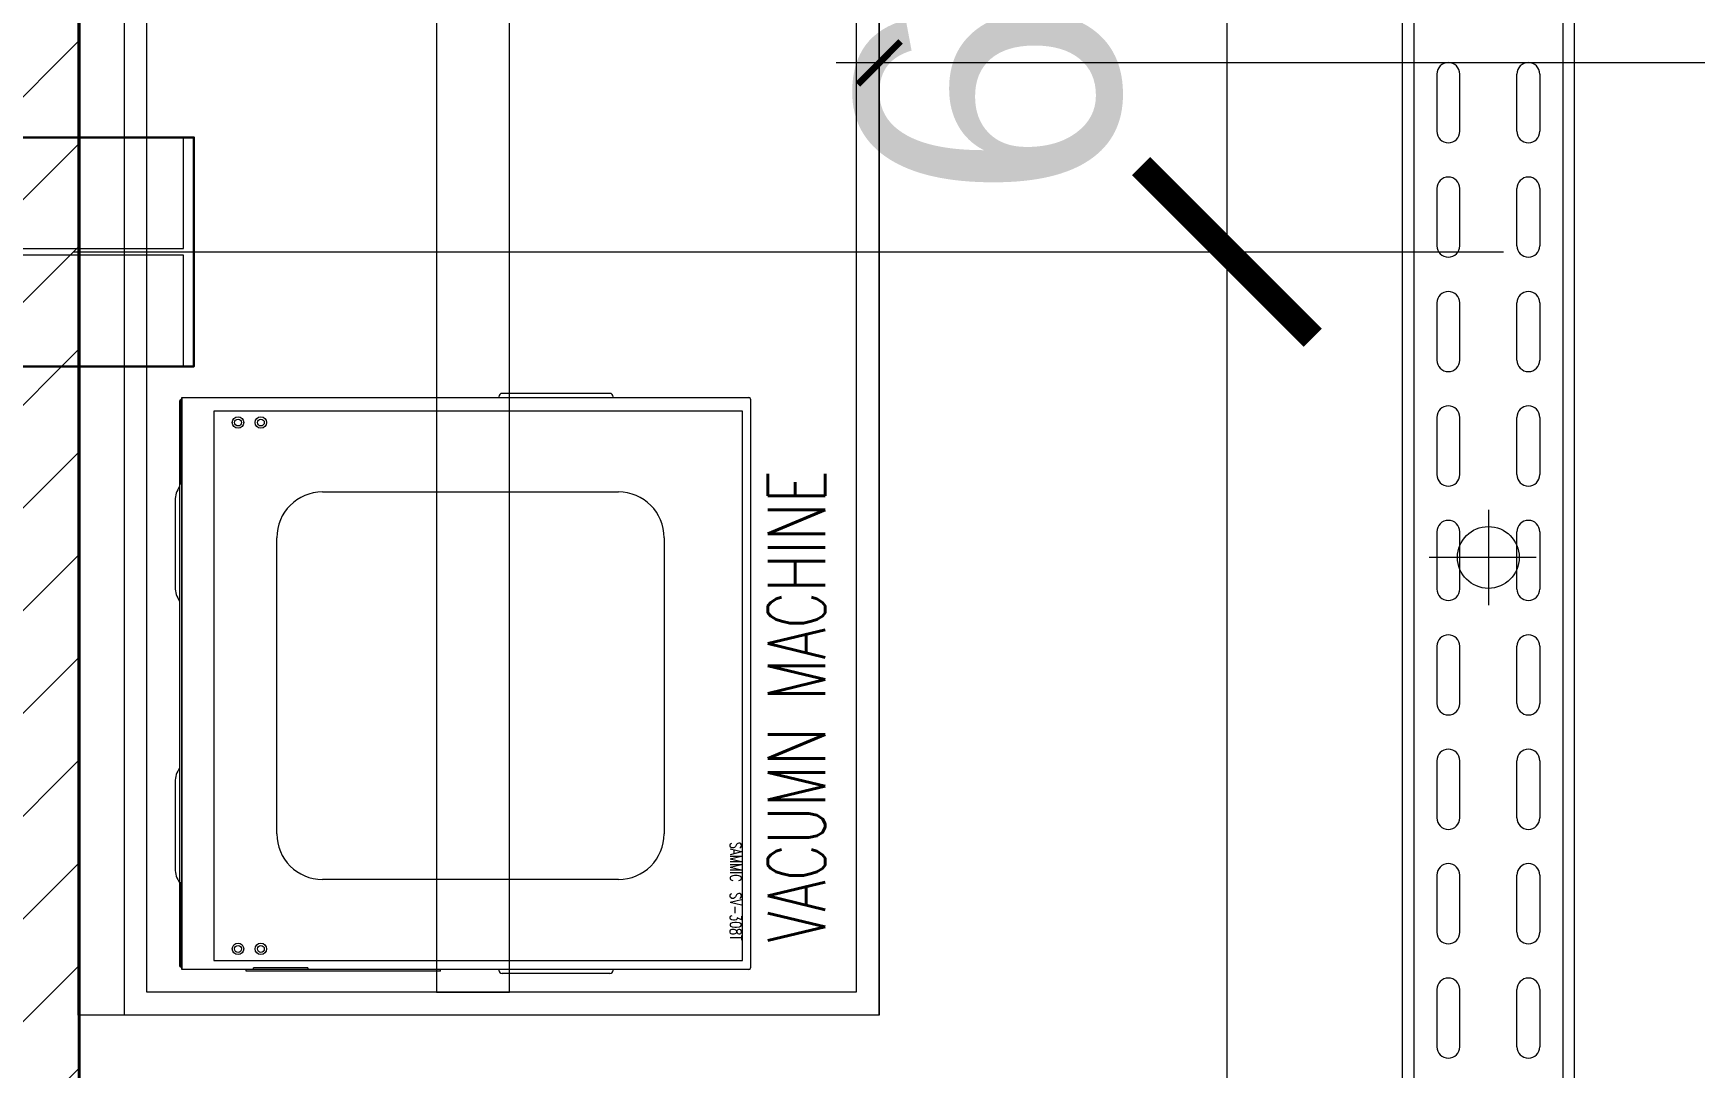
# Model space of a CAD drawing. Header units: millimetres. Extents: x 886808 to 1650903, y -1008069 to 230892.
# Drawn here: x 935148 to 936600, y -348112 to -347208 of the extents above; entities that cross this region are included whole.
import ezdxf

# ---------------------------------------------------------------- set-up
doc = ezdxf.new("R2010")
doc.units = ezdxf.units.MM
doc.linetypes.add('CENTER', pattern=[2, 1.25, -0.25, 0.25, -0.25])
doc.layers.get('0').update_dxf_attribs({"lineweight": 0})
for name, color, linetype, lineweight in [('01- NET TUONG- 242', 242, 'Continuous', 40), ('8l NET TO', 8, 'Continuous', 9), ('A-GLAZ-CURT', 52, 'Continuous', 5), ('A-Wall', 113, 'Continuous', 30), ('A_Dim', 8, 'Continuous', 5), ('DS_Dim', 8, 'Continuous', 0), ('HACTH', 8, 'Continuous', 0), ('hatch', 250, 'Continuous', 0), ('I-FURN', 252, 'Continuous', 5)]:
    doc.layers.add(name, color=color, linetype=linetype, lineweight=lineweight)
doc.styles.add('MtXpl_simplex8_shx', font='simplex8.shx')
doc.styles.add('TIÊU ĐỀ', font='arial.ttf', dxfattribs={"height": 230})
doc.dimstyles.new('1-100', dxfattribs={"dimtxt": 230, "dimasz": 150, "dimexe": 150, "dimexo": 300, "dimgap": 90, "dimtad": 1, "dimdec": 0, "dimrnd": 5, "dimzin": 0, "dimtxsty": 'TIÊU ĐỀ', "dimblk": 'ARCHTICK', "dimcen": 100, "dimdle": 120, "dimclrd": 256, "dimclre": 256, "dimclrt": 2, "dimadec": 0, "dimazin": 0, "dimtfac": 1, "dimtdec": 0, "dimtix": 1, "dimtmove": 1, "dimatfit": 3, "dimldrblk": 'OPEN30', "dimfxl": 900, "dimtolj": 1, "dimtzin": 0, "dimlwd": 13, "dimlwe": 13, "dimarcsym": 1})

# ---------------------------------------------------------------- blocks, each defined once
blk = doc.blocks.new('TRUC KHU BEP')
at = {"layer": '8l NET TO', "color": 251, "linetype": 'CENTER', "ltscale": 1000, "true_color": 0x636466, "transparency": 33554636}
blk.add_line((-5735.2, 32100), (13215, 32100), dxfattribs=at)
blk = doc.blocks.new('TUONG BEP TG 1')
at = {"layer": 'HACTH', "transparency": 33554636}
h = blk.add_hatch(dxfattribs=at)
h.set_pattern_fill('ANSI31', color=256, scale=20)
h.set_pattern_definition([(45, (-934918.59, 379499.195), (-44.9012806, 44.9012806), [])])
h.paths.add_polyline_path([(70, 29807.8), (70, 31607.8), (-2430, 31607.8), (-2430, 31445.3), (-2630, 31445.3), (-2630, 31807.8), (70, 31807.8), (70, 29607.8), (-2630, 29607.8), (-2630, 29944.8), (-2430, 29944.8), (-2430, 29807.8)])
h.paths.add_polyline_path([(70, 32725), (269.7, 32725), (269.7, 29200), (70, 29200)])
at = {"layer": '01- NET TUONG- 242', "transparency": 33554636}
blk.add_lwpolyline([(70, 32725), (269.7, 32725), (269.7, 29200), (70, 29200)], close=True, dxfattribs=at)
blk = doc.blocks.new('A$C26DD556D')
at = {"layer": 'hatch', "transparency": 33554636}
for p, q in [((2078.5, 22119.3), (2078.5, 23619.3)), ((2078.5, 22119.3), (2078.5, 23619.3)), ((2078.5, 22119.3), (2078.5, 23619.3)), ((2118.5, 23619.3), (2118.5, 22119.3)), ((2778.5, 22119.3), (2778.5, 23619.3)), ((2778.5, 23619.3), (2778.5, 22119.3)), ((2138.5, 22139.3), (2138.5, 23599.3)), ((2391.5, 23599.3), (2391.5, 22139.3)), ((2455.5, 22139.3), (2455.5, 23599.3)), ((2758.5, 23599.3), (2758.5, 22139.3)), ((3236, 21819.3), (3236, 23219.3)), ((3246, 21829.3), (3246, 23209.3)), ((3376, 23209.3), (3376, 21829.3)), ((3386, 23219.3), (3386, 21819.3)), ((2778.5, 22981.8), (2778.5, 22914)), ((3698.5, 22951.5), (2741, 22951.5)), ((3266, 22941.7), (3266, 22891.7)), ((3286, 22891.7), (3286, 22941.7)), ((3336, 22891.7), (3336, 22941.7)), ((3356, 22941.7), (3356, 22891.7)), ((3266, 22841.7), (3266, 22791.7)), ((3286, 22791.7), (3286, 22841.7)), ((3336, 22791.7), (3336, 22841.7)), ((3356, 22841.7), (3356, 22791.7)), ((3266, 22741.7), (3266, 22691.7)), ((3286, 22691.7), (3286, 22741.7)), ((3336, 22691.7), (3336, 22741.7)), ((3356, 22741.7), (3356, 22691.7)), ((2167.1, 22655.9), (2167.1, 22583.2)), ((2167.9, 22655.9), (2167.9, 22583.2)), ((2169.1, 22657.2), (2168.4, 22657.2)), ((2169.1, 22656.4), (2168.4, 22656.4)), ((2169.1, 22159.2), (2169.1, 22659.2)), ((2169.1, 22659.2), (2664.6, 22659.2)), ((2169.1, 22659.2), (2169.1, 22657.7)), ((2169.1, 22659.2), (2664.6, 22659.2)), ((2169.1, 22657.7), (2169.1, 22160.7)), ((2446.1, 22659.7), (2446.1, 22659.2)), ((2543.1, 22662.7), (2449.1, 22662.7)), ((2546.1, 22659.2), (2546.1, 22659.7)), ((2664.6, 22659.2), (2665.6, 22658.8)), ((2665.6, 22658.8), (2666.1, 22657.7)), ((2666.1, 22657.7), (2666.1, 22160.7)), ((2666.1, 22657.7), (2666.1, 22160.7)), ((2167.9, 22653.2), (2169.1, 22653.2)), ((2659.1, 22647.2), (2197.1, 22647.2)), ((2197.1, 22647.2), (2197.1, 22167.2)), ((2659.1, 22167.2), (2659.1, 22647.2)), ((3266, 22641.7), (3266, 22591.7)), ((3286, 22591.7), (3286, 22641.7)), ((3336, 22591.7), (3336, 22641.7)), ((3356, 22641.7), (3356, 22591.7)), ((2169.1, 22583.2), (2167.1, 22583.2)), ((2167.1, 22583.2), (2167.1, 22409.2)), ((2163.1, 22569.2), (2163.1, 22493.2)), ((2292, 22576.5), (2550.6, 22576.5)), ((3311, 22561), (3311, 22477.6)), ((3266, 22541.7), (3266, 22491.7)), ((3286, 22491.7), (3286, 22541.7)), ((3336, 22491.7), (3336, 22541.7)), ((3356, 22541.7), (3356, 22491.7)), ((2252, 22277.9), (2252, 22536.5)), ((2590.6, 22536.5), (2590.6, 22277.9)), ((3352.7, 22519.3), (3259.2, 22519.3)), ((3266, 22441.7), (3266, 22391.7)), ((3286, 22391.7), (3286, 22441.7)), ((3336, 22391.7), (3336, 22441.7)), ((3356, 22441.7), (3356, 22391.7)), ((2167.1, 22409.2), (2167.1, 22235.2)), ((3266, 22341.7), (3266, 22291.7)), ((3286, 22291.7), (3286, 22341.7)), ((3336, 22291.7), (3336, 22341.7)), ((3356, 22341.7), (3356, 22291.7)), ((2163.1, 22323.2), (2163.1, 22247.2)), ((2167.1, 22235.2), (2169.1, 22235.2)), ((2167.1, 22235.2), (2167.1, 22162.5)), ((2167.9, 22235.2), (2167.9, 22162.5)), ((2550.6, 22237.9), (2292, 22237.9)), ((3266, 22241.7), (3266, 22191.7)), ((3286, 22191.7), (3286, 22241.7)), ((3336, 22191.7), (3336, 22241.7)), ((3356, 22241.7), (3356, 22191.7)), ((2169.1, 22165.2), (2167.9, 22165.2)), ((2168.4, 22162), (2169.1, 22162)), ((2197.1, 22167.2), (2659.1, 22167.2)), ((2168.4, 22161.2), (2169.1, 22161.2)), ((2169.1, 22160.7), (2169.1, 22159.2)), ((2664.6, 22159.2), (2169.1, 22159.2)), ((2231.6, 22159.2), (2169.1, 22159.2)), ((2395.1, 22159.2), (2225.1, 22159.2)), ((2225.1, 22157.7), (2225.1, 22159.2)), ((2395.1, 22157.7), (2225.1, 22157.7)), ((2279.1, 22160.7), (2231.6, 22160.7)), ((2231.6, 22159.2), (2231.6, 22160.7)), ((2279.1, 22159.2), (2231.6, 22159.2)), ((2279.1, 22160.7), (2279.1, 22159.2)), ((2664.6, 22159.2), (2279.1, 22159.2)), ((2395.1, 22157.7), (2395.1, 22159.2)), ((2446.1, 22158.7), (2446.1, 22159.2)), ((2543.1, 22155.7), (2449.1, 22155.7)), ((2546.1, 22159.2), (2546.1, 22158.7)), ((2665.5, 22159.5), (2664.6, 22159.2)), ((2666.1, 22160.7), (2665.5, 22159.5)), ((2758.5, 22139.3), (2138.5, 22139.3)), ((2391.5, 22139.3), (2455.5, 22139.3)), ((3266, 22141.7), (3266, 22091.7)), ((3286, 22091.7), (3286, 22141.7)), ((3336, 22091.7), (3336, 22141.7)), ((3356, 22141.7), (3356, 22091.7)), ((2778.5, 22119.3), (2078.5, 22119.3))]:
    blk.add_line(p, q, dxfattribs=at)
at = {"layer": 'hatch', "transparency": 33554636, "const_width": 5.62}
blk.add_lwpolyline([(2797.3, 22970.2), (2759.8, 22932.7)], dxfattribs=at)
at = {"layer": 'hatch', "transparency": 33554636}
for centre, radius in [((2218.1, 22637.2), 5), ((2238.1, 22637.2), 5), ((2218.1, 22637.2), 3), ((2238.1, 22637.2), 3), ((3311, 22519.3), 27), ((2218.1, 22177.2), 5), ((2218.1, 22177.2), 3), ((2238.1, 22177.2), 5), ((2238.1, 22177.2), 3)]:
    blk.add_circle(centre, radius, dxfattribs=at)
for centre, radius, start, end in [((3276, 22941.7), 10, 0, 180), ((3346, 22941.7), 10, 0, 180), ((3276, 22891.7), 10, 180, 0), ((3346, 22891.7), 10, 180, 0), ((3276, 22841.7), 10, 0, 180), ((3346, 22841.7), 10, 0, 180), ((3276, 22791.7), 10, 180, 0), ((3346, 22791.7), 10, 180, 0), ((3276, 22741.7), 10, 0, 180), ((3346, 22741.7), 10, 0, 180), ((3276, 22691.7), 10, 180, 0), ((3346, 22691.7), 10, 180, 0), ((2168.4, 22655.9), 1.3, 90, 180), ((2168.4, 22655.9), 0.5, 90, 180), ((2449.1, 22659.7), 3, 90, 180), ((2543.1, 22659.7), 3, 0, 90), ((2664.6, 22657.7), 1.5, 0, 90), ((3276, 22641.7), 10, 0, 180), ((3346, 22641.7), 10, 0, 180), ((3276, 22591.7), 10, 180, 0), ((3346, 22591.7), 10, 180, 0), ((2183.6, 22569), 20.5, 143.5953, 179.5348), ((2292, 22536.5), 40, 90, 180), ((2550.6, 22536.5), 40, 0, 90), ((3276, 22541.7), 10, 0, 180), ((3346, 22541.7), 10, 0, 180), ((2183.6, 22493.4), 20.5, 180.4652, 216.4047), ((3276, 22491.7), 10, 180, 0), ((3346, 22491.7), 10, 180, 0), ((3276, 22441.7), 10, 0, 180), ((3346, 22441.7), 10, 0, 180), ((3276, 22391.7), 10, 180, 0), ((3346, 22391.7), 10, 180, 0), ((3276, 22341.7), 10, 0, 180), ((3346, 22341.7), 10, 0, 180), ((2183.6, 22323), 20.5, 143.5953, 179.5348), ((3276, 22291.7), 10, 180, 0), ((3346, 22291.7), 10, 180, 0), ((2292, 22277.9), 40, 180, 270), ((2550.6, 22277.9), 40, 270, 0), ((3276, 22241.7), 10, 0, 180), ((3346, 22241.7), 10, 0, 180), ((2183.6, 22247.4), 20.5, 180.4652, 216.4047), ((3276, 22191.7), 10, 180, 0), ((3346, 22191.7), 10, 180, 0), ((2168.4, 22162.5), 1.3, 180, 270), ((2168.4, 22162.5), 0.5, 180, 270), ((2449.1, 22158.7), 3, 180, 270), ((2543.1, 22158.7), 3, 270, 0), ((2664.6, 22160.7), 1.5, 270, 0), ((3276, 22141.7), 10, 0, 180), ((3346, 22141.7), 10, 0, 180), ((3276, 22091.7), 10, 180, 0), ((3346, 22091.7), 10, 180, 0)]:
    blk.add_arc(centre, radius, start, end, dxfattribs=at)
at = {"layer": 'hatch', "transparency": 33554636, "style": 'MtXpl_simplex8_shx', "width": 0.7}
for s, height, rotation, p in [('VACUMN MACHINE', 50, 90, (2731.3, 22183)), ('SAMMIC  SV-308T', 10, 270, (2648.2, 22270.6))]:
    blk.add_text(s, height=height, rotation=rotation, dxfattribs=at).set_placement(p)
blk = doc.blocks.new('_ArchTick')
at = {"color": 0, "linetype": 'ByBlock', "const_width": 0.15}
blk.add_lwpolyline([(-0.5, -0.5), (0.5, 0.5)], dxfattribs=at)
blk = doc.blocks.new('*D1148')
at = {"layer": 'A_Dim', "lineweight": 13, "transparency": 16777216}
for p, q in [((936191.5, -346774.2), (936191.5, -346624.2)), ((935289.2, -346774.2), (936341.5, -346774.2)), ((936191.5, -346774.2), (936191.5, -347399.2)), ((935723.5, -347399.2), (936341.5, -347399.2)), ((936191.5, -347399.2), (936191.5, -347549.2))]:
    blk.add_line(p, q, dxfattribs=at)
at = {"layer": 'Defpoints', "color": 0, "transparency": 16777216}
for p in [(934989.2, -346774.2), (935423.5, -347399.2), (936191.5, -347399.2)]:
    blk.add_point(p, dxfattribs=at)
at = {"layer": 'A_Dim', "lineweight": 13, "transparency": 16777216, "xscale": 150, "yscale": 150, "zscale": 150}
for p, rotation in [((936191.5, -346774.2), 270), ((936191.5, -347399.2), 90)]:
    blk.add_blockref('_ArchTick', p, dxfattribs=dict(at, rotation=rotation))
at = {"layer": 'A_Dim', "color": 2, "transparency": 16777216, "insert": (935984.1, -347086.7), "char_height": 230, "attachment_point": 5, "rotation": 90, "style": 'TIÊU ĐỀ'}
blk.add_mtext('\\A1;625', dxfattribs=at)
blk = doc.blocks.new('_Open30')
at = {"color": 0, "linetype": 'ByBlock', "lineweight": -2}
for p, q in [((-1, 0.2679), (0, 0)), ((0, 0), (-1, -0.2679)), ((0, 0), (-1, 0))]:
    blk.add_line(p, q, dxfattribs=at)
blk = doc.blocks.new('*D1149')
at = {"layer": 'A_Dim', "lineweight": 13, "transparency": 16777216}
for p, q in [((936191.5, -347279.2), (936191.5, -350142.2)), ((935723.5, -347399.2), (936341.5, -347399.2)), ((935723.8, -350022.2), (936341.5, -350022.2))]:
    blk.add_line(p, q, dxfattribs=at)
at = {"layer": 'Defpoints', "color": 0, "transparency": 16777216}
for p in [(935423.5, -347399.2), (935423.8, -350022.2), (936191.5, -350022.2)]:
    blk.add_point(p, dxfattribs=at)
at = {"layer": 'A_Dim', "lineweight": 13, "transparency": 16777216, "xscale": 150, "yscale": 150, "zscale": 150}
for p, rotation in [((936191.5, -347399.2), 90), ((936191.5, -350022.2), 270)]:
    blk.add_blockref('_ArchTick', p, dxfattribs=dict(at, rotation=rotation))
at = {"layer": 'A_Dim', "color": 2, "transparency": 16777216, "insert": (935984.1, -348710.7), "char_height": 230, "attachment_point": 5, "rotation": 90, "style": 'TIÊU ĐỀ'}
blk.add_mtext('\\A1;2625', dxfattribs=at)
blk = doc.blocks.new('cc')
at = {"layer": 'A-GLAZ-CURT', "transparency": 33554636}
blk.add_lwpolyline([(222569.3, 39756), (222287.3, 39756), (222287.3, 39659), (222278.3, 39659), (222278.3, 39859), (222287.3, 39859), (222287.3, 39762), (222569.3, 39762), (222569.3, 39859), (222578.3, 39859), (222578.3, 39659), (222569.3, 39659)], close=True, dxfattribs=at)
at = {"layer": 'A-Wall', "transparency": 33554636}
blk.add_lwpolyline([(222278.3, 39659), (222578.3, 39659), (222578.3, 39859), (222278.3, 39859)], close=True, dxfattribs=at)

msp = doc.modelspace()

# ---------------------------------------------------------------- block references
at = {"transparency": 33554636}
for name in ['TRUC KHU BEP', 'TUONG BEP TG 1']:
    msp.add_blockref(name, (934918.6, -379499.2), dxfattribs=at)
at = {"layer": 'DS_Dim', "transparency": 33554636}
msp.add_blockref('cc', (712710.3, -387158.2), dxfattribs=at)
at = {"layer": 'I-FURN', "transparency": 33554636}
msp.add_blockref('A$C26DD556D', (933109.1, -370185.5), dxfattribs=at)

# ---------------------------------------------------------------- dimensions: what is measured, and where the dimension line sits
at = {"layer": 'A_Dim'}
for base, p1, p2, picture, middle in [((936191.5, -347399.2), (934989.2, -346774.2), (935423.5, -347399.2), '*D1148', (935984.1, -347086.7)), ((936191.5, -350022.2), (935423.5, -347399.2), (935423.8, -350022.2), '*D1149', (935984.1, -348710.7))]:
    dim = msp.add_linear_dim(base=base, p1=p1, p2=p2, angle=90, dimstyle='1-100', dxfattribs=at)
    dim.commit()
    dim.dimension.update_dxf_attribs({"geometry": picture, "text_midpoint": middle})

doc.saveas('drawing.dxf')
